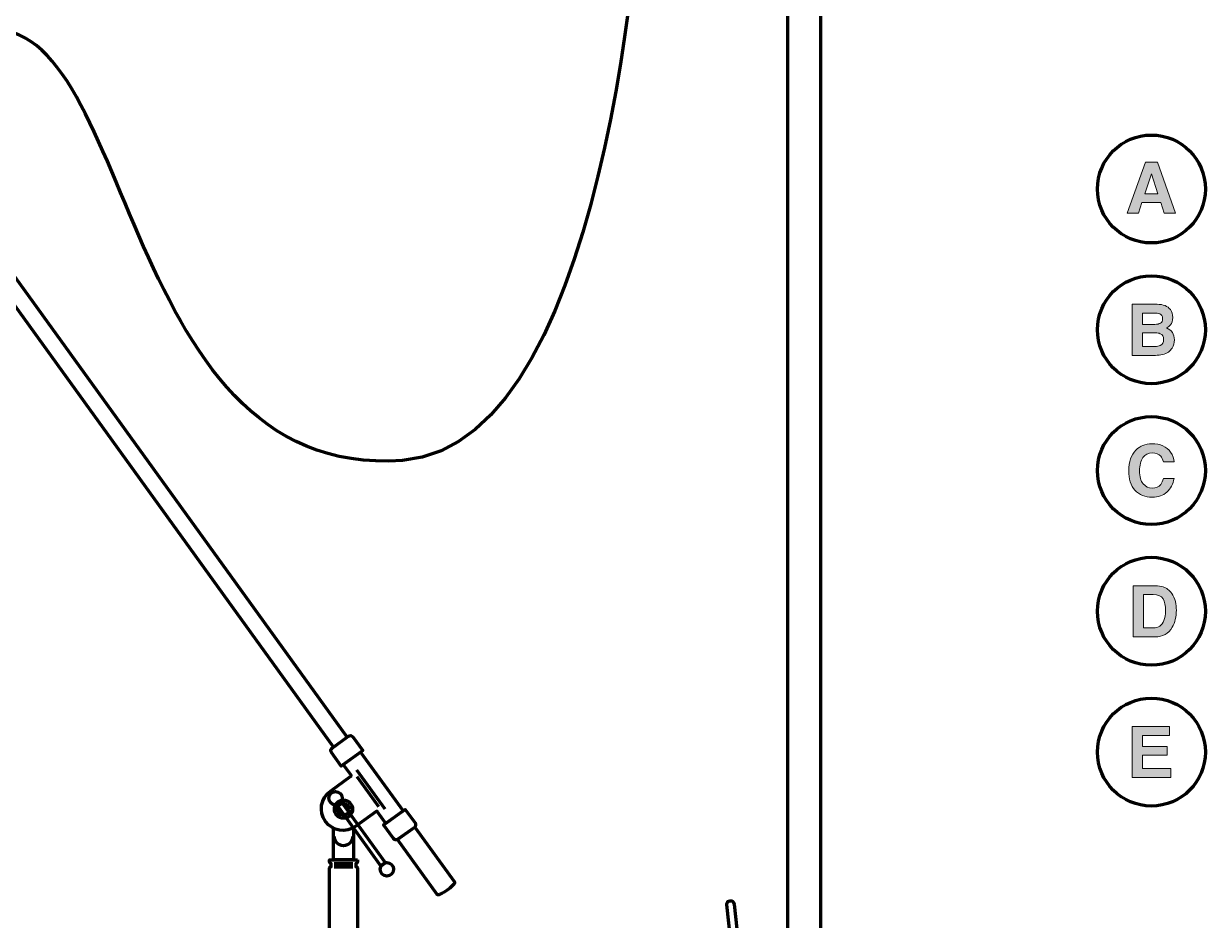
# Model space of a CAD drawing. Header units: centimetres. Extents: x -257 to -73, y -276 to -90.
# Drawn here: x -165.5 to -77.5, y -213.5 to -146.6 of the extents above; entities that cross this region are included whole.
import ezdxf

# ---------------------------------------------------------------- set-up
doc = ezdxf.new("R2010")
doc.units = ezdxf.units.CM
doc.header["$MEASUREMENT"] = 0
for name, color, linetype, lineweight in [('DIAGRAM', 7, 'Continuous', 0), ('labels', 7, 'Continuous', 0), ('tubing', 7, 'Continuous', 0)]:
    doc.layers.add(name, color=color, linetype=linetype, lineweight=lineweight)

# ---------------------------------------------------------------- blocks, each defined once
blk = doc.blocks.new('Block_4')
at = {"layer": 'DIAGRAM', "color": 250, "lineweight": 211, "true_color": 0x231f20}
blk.add_lwpolyline([(-173.254, -147.702), (-173.387, -147.569), (-174.587, -148.769), (-174.454, -148.902)], close=True, dxfattribs=at)
blk.add_open_spline([(-173.398, -147.58), (-173.398, -147.58), (-174.131, -146.957), (-174.131, -146.957), (-174.169, -146.924), (-174.226, -146.927), (-174.261, -146.962), (-174.261, -146.962), (-175.194, -147.895), (-175.194, -147.895), (-175.229, -147.93), (-175.232, -147.987), (-175.199, -148.025), (-175.199, -148.025), (-174.576, -148.758), (-174.576, -148.758)], degree=3, knots=[0, 0, 0, 0, 1, 1, 1, 2, 2, 2, 3, 3, 3, 4, 4, 4, 5, 5, 5, 5], dxfattribs=at)
blk = doc.blocks.new('Block_3')
at = {"layer": 'DIAGRAM', "color": 250, "lineweight": 211, "true_color": 0x231f20}
blk.add_open_spline([(-172.874, -147.494), (-172.874, -147.494), (-173.09, -147.653), (-173.254, -147.702), (-173.254, -147.702), (-174.454, -148.902), (-174.454, -148.902), (-174.503, -149.066), (-174.662, -149.282), (-174.662, -149.282), (-174.662, -149.282), (-172.874, -147.494), (-172.874, -147.494)], degree=3, knots=[0, 0, 0, 0, 1, 1, 1, 2, 2, 2, 3, 3, 3, 4, 4, 4, 4], dxfattribs=at)
at = {"layer": 'DIAGRAM'}
blk.add_blockref('Block_4', (0, 0), dxfattribs=at)
blk = doc.blocks.new('Block_2')
at = {"layer": 'DIAGRAM', "color": 250, "lineweight": 211, "true_color": 0x231f20}
for p, q in [((-173.623, -150.462), (-171.694, -148.533)), ((-171.387, -148.84), (-173.457, -150.91)), ((-171.066, -149.161), (-173.136, -151.231)), ((-170.637, -149.59), (-172.708, -151.66)), ((-171.849, -149.455), (-171.681, -149.623)), ((-172.55, -150.492), (-172.718, -150.324)), ((-170.317, -149.91), (-172.387, -151.98)), ((-171.1, -150.205), (-170.932, -150.373)), ((-173.772, -150.851), (-168.645, -155.978)), ((-171.801, -151.241), (-171.969, -151.074))]:
    blk.add_line(p, q, dxfattribs=at)
for points in [[(-172.448, -147.779), (-174.377, -149.708), (-174.662, -149.282), (-172.874, -147.494)], [(-171.574, -148.653), (-173.503, -150.582), (-174.377, -149.708), (-172.448, -147.779)], [(-172.603, -148.873), (-173.467, -149.737), (-173.936, -149.267), (-173.072, -148.403)], [(-173.222, -150.061), (-172.29, -149.129), (-172.566, -148.836), (-173.498, -149.767)]]:
    blk.add_lwpolyline(points, close=True, dxfattribs=at)
for points in [[(-173.457, -150.91), (-173.062, -150.668), (-171.365, -148.971), (-171.197, -149.139), (-172.894, -150.836), (-173.136, -151.231)], [(-172.708, -151.66), (-172.313, -151.418), (-170.616, -149.721), (-170.448, -149.889), (-172.145, -151.586), (-172.387, -151.98)]]:
    blk.add_lwpolyline(points, dxfattribs=at)
for points, knots in [([(-171.574, -148.653), (-171.574, -148.653), (-173.772, -150.851), (-173.772, -150.851), (-173.772, -150.851), (-174.752, -151.831), (-174.752, -151.831), (-174.752, -151.831), (-174.752, -152.538), (-174.752, -152.538), (-174.752, -152.538), (-170.385, -156.905), (-170.385, -156.905), (-170.385, -156.905), (-169.915, -156.838), (-169.915, -156.838), (-168.753, -155.811), (-168.645, -155.978), (-168.645, -155.978), (-168.645, -155.978), (-166.447, -153.78), (-166.447, -153.78), (-166.447, -153.78), (-170.317, -149.91), (-170.317, -149.91), (-170.317, -149.91), (-170.448, -149.889), (-170.448, -149.889), (-170.448, -149.889), (-170.616, -149.721), (-170.616, -149.721), (-170.616, -149.721), (-170.637, -149.59), (-170.637, -149.59), (-170.637, -149.59), (-171.066, -149.161), (-171.066, -149.161), (-171.066, -149.161), (-171.197, -149.139), (-171.197, -149.139), (-171.197, -149.139), (-171.365, -148.971), (-171.365, -148.971), (-171.365, -148.971), (-171.387, -148.84), (-171.387, -148.84), (-171.387, -148.84), (-171.574, -148.653), (-171.574, -148.653)], [0, 0, 0, 0, 1, 1, 1, 2, 2, 2, 3, 3, 3, 4, 4, 4, 5, 5, 5, 6, 6, 6, 7, 7, 7, 8, 8, 8, 9, 9, 9, 10, 10, 10, 11, 11, 11, 12, 12, 12, 13, 13, 13, 14, 14, 14, 15, 15, 15, 16, 16, 16, 16]), ([(-173.583, -148.913), (-173.583, -148.913), (-173.523, -149.528), (-172.114, -148.953), (-172.114, -148.953), (-173.623, -150.462), (-173.623, -150.462), (-173.623, -150.462), (-174.377, -149.708), (-174.377, -149.708), (-174.377, -149.708), (-173.583, -148.913), (-173.583, -148.913)], [0, 0, 0, 0, 1, 1, 1, 2, 2, 2, 3, 3, 3, 4, 4, 4, 4]), ([(-166.653, -153.574), (-166.653, -153.574), (-168.672, -155.592), (-168.672, -155.592), (-168.728, -155.649), (-168.82, -155.649), (-168.876, -155.592), (-168.876, -155.592), (-172.213, -152.255), (-172.213, -152.255), (-172.269, -152.199), (-172.269, -152.107), (-172.213, -152.051), (-172.213, -152.051), (-170.194, -150.033), (-170.194, -150.033), (-170.194, -150.033), (-166.653, -153.574), (-166.653, -153.574)], [0, 0, 0, 0, 1, 1, 1, 2, 2, 2, 3, 3, 3, 4, 4, 4, 5, 5, 5, 6, 6, 6, 6])]:
    blk.add_open_spline(points, degree=3, knots=knots, dxfattribs=at)
at = {"layer": 'DIAGRAM'}
blk.add_blockref('Block_3', (0, 0), dxfattribs=at)
blk = doc.blocks.new('Block_5')
at = {"layer": 'DIAGRAM', "color": 250, "lineweight": 211, "true_color": 0x231f20}
for p, q in [((-140.73, -202.236), (-138.622, -205.155)), ((-140.709, -202.727), (-139.081, -204.981)), ((-142.378, -209.212), (-141.011, -209.212)), ((-142.378, -209.462), (-141.011, -209.462))]:
    blk.add_line(p, q, dxfattribs=at)
for points in [[(-171.143, -156.505), (-169.357, -154.776), (-172.596, -151.432), (-174.382, -153.161)], [(-173.366, -156.975), (-173.522, -156.975), (-173.522, -156.115), (-173.366, -156.115)], [(-171.516, -157.458), (-173.184, -158.662), (-171.647, -160.79), (-169.979, -159.586)], [(-170.3, -159.818), (-171.326, -160.559), (-142.448, -200.546), (-141.422, -199.805)], [(-138.564, -209.16), (-141.859, -204.597), (-142.201, -204.844), (-138.906, -209.408)], [(-144.326, -258.001), (-145.785, -258.001), (-145.785, -255.231), (-144.326, -255.231)], [(-144.326, -257.056), (-145.785, -257.056), (-145.785, -256.21), (-144.326, -256.21)], [(-139.064, -259.149), (-140.103, -255.585), (-143.198, -255.585), (-143.287, -255.585), (-143.93, -255.585), (-143.93, -257.792), (-144.326, -259.149)], [(-144.326, -257.122), (-143.93, -257.122), (-143.93, -255.911), (-144.326, -255.911)], [(-139.064, -259.149), (-144.326, -259.149), (-144.695, -259.294), (-144.695, -261.994), (-138.695, -261.994), (-138.695, -259.294)]]:
    blk.add_lwpolyline(points, close=True, dxfattribs=at)
for points in [[(-140.959, -206.557), (-140.959, -208.94), (-142.43, -208.94), (-142.43, -206.591)], [(-140.959, -215.087), (-140.959, -254.434), (-142.43, -254.434), (-142.43, -215.086)]]:
    blk.add_lwpolyline(points, dxfattribs=at)
for centre, radius in [((-173.444, -156.545), 0.519), ((-142.286, -204.351), 0.5), ((-141.695, -205.169), 0.674), ((-141.695, -205.169), 0.439), ((-138.46, -209.649), 0.5)]:
    blk.add_circle(centre, radius, dxfattribs=at)
for points, knots in [([(-172.106, -156.905), (-171.549, -156.587), (-171.143, -156.505), (-171.143, -156.505), (-171.143, -156.505), (-174.382, -153.161), (-174.382, -153.161), (-174.382, -153.161), (-174.612, -153.469), (-174.612, -153.469), (-174.612, -153.469), (-172.831, -155.004), (-174.382, -156.505)], [0, 0, 0, 0, 1, 1, 1, 2, 2, 2, 3, 3, 3, 4, 4, 4, 4]), ([(-171.641, -157.548), (-171.641, -157.548), (-173.059, -158.572), (-173.059, -158.572), (-173.059, -158.572), (-174.215, -156.971), (-174.215, -156.971), (-174.497, -156.58), (-174.409, -156.033), (-174.018, -155.751), (-174.018, -155.751), (-174.018, -155.751), (-174.018, -155.751), (-173.626, -155.468), (-173.08, -155.556), (-172.797, -155.948), (-172.797, -155.948), (-171.641, -157.548), (-171.641, -157.548)], [0, 0, 0, 0, 1, 1, 1, 2, 2, 2, 3, 3, 3, 4, 4, 4, 5, 5, 5, 6, 6, 6, 6]), ([(-141.321, -199.732), (-141.321, -199.732), (-142.549, -200.619), (-142.549, -200.619), (-142.653, -200.694), (-142.677, -200.839), (-142.601, -200.943), (-142.601, -200.943), (-141.867, -201.96), (-141.867, -201.96), (-141.867, -201.96), (-140.262, -200.801), (-140.262, -200.801), (-140.262, -200.801), (-140.996, -199.784), (-140.996, -199.784), (-141.071, -199.68), (-141.217, -199.656), (-141.321, -199.732)], [0, 0, 0, 0, 1, 1, 1, 2, 2, 2, 3, 3, 3, 4, 4, 4, 5, 5, 5, 6, 6, 6, 6]), ([(-141.143, -202.715), (-141.143, -202.715), (-142.674, -203.821), (-142.674, -203.821), (-143.399, -204.344), (-143.562, -205.356), (-143.039, -206.08), (-143.039, -206.08), (-143.039, -206.08), (-143.039, -206.08), (-142.515, -206.805), (-141.504, -206.968), (-140.78, -206.445), (-140.78, -206.445), (-139.248, -205.339), (-139.248, -205.339), (-139.225, -205.322), (-139.193, -205.327), (-139.176, -205.35), (-139.176, -205.35), (-138.543, -206.227), (-138.543, -206.227), (-138.543, -206.227), (-137.256, -205.298), (-137.256, -205.298), (-137.256, -205.298), (-140.421, -200.916), (-140.421, -200.916), (-140.421, -200.916), (-141.708, -201.845), (-141.708, -201.845), (-141.708, -201.845), (-141.131, -202.643), (-141.131, -202.643), (-141.114, -202.666), (-141.12, -202.699), (-141.143, -202.715)], [0, 0, 0, 0, 1, 1, 1, 2, 2, 2, 3, 3, 3, 4, 4, 4, 5, 5, 5, 6, 6, 6, 7, 7, 7, 8, 8, 8, 9, 9, 9, 10, 10, 10, 11, 11, 11, 12, 12, 12, 12]), ([(-137.644, -207.411), (-137.644, -207.411), (-136.415, -206.524), (-136.415, -206.524), (-136.311, -206.449), (-136.288, -206.304), (-136.363, -206.199), (-136.363, -206.199), (-137.097, -205.183), (-137.097, -205.183), (-137.097, -205.183), (-138.702, -206.342), (-138.702, -206.342), (-138.702, -206.342), (-137.968, -207.359), (-137.968, -207.359), (-137.893, -207.463), (-137.748, -207.486), (-137.644, -207.411)], [0, 0, 0, 0, 1, 1, 1, 2, 2, 2, 3, 3, 3, 4, 4, 4, 5, 5, 5, 6, 6, 6, 6]), ([(-136.386, -206.503), (-136.386, -206.503), (-137.673, -207.432), (-137.673, -207.432), (-137.673, -207.432), (-134.718, -211.524), (-134.718, -211.524), (-134.718, -211.524), (-134.609, -211.674), (-133.966, -211.209), (-133.323, -210.745), (-133.431, -210.595), (-133.431, -210.595), (-133.431, -210.595), (-136.386, -206.503), (-136.386, -206.503)], [0, 0, 0, 0, 1, 1, 1, 2, 2, 2, 3, 3, 3, 4, 4, 4, 5, 5, 5, 5]), ([(-141.016, -207.21), (-141.016, -207.585), (-141.32, -207.889), (-141.695, -207.889), (-142.07, -207.889), (-142.373, -207.585), (-142.373, -207.21)], [0, 0, 0, 0, 1, 1, 1, 2, 2, 2, 2]), ([(-140.648, -208.94), (-140.648, -208.94), (-142.742, -208.94), (-142.742, -208.94), (-142.742, -208.94), (-142.742, -209.068), (-142.742, -209.068), (-142.742, -209.148), (-142.681, -209.212), (-142.606, -209.212), (-142.606, -209.212), (-142.606, -209.212), (-142.606, -209.212), (-142.606, -209.212), (-142.606, -209.462), (-142.606, -209.462), (-142.606, -209.462), (-142.606, -209.462), (-142.606, -209.462), (-142.681, -209.462), (-142.742, -209.526), (-142.742, -209.606), (-142.742, -209.606), (-142.742, -214.904), (-142.742, -214.904), (-142.742, -214.904), (-142.742, -215.15), (-141.695, -215.15), (-140.646, -215.15), (-140.648, -214.904), (-140.648, -214.904), (-140.648, -214.904), (-140.648, -209.606), (-140.648, -209.606), (-140.648, -209.526), (-140.708, -209.462), (-140.783, -209.462), (-140.783, -209.462), (-140.783, -209.462), (-140.783, -209.462), (-140.783, -209.462), (-140.783, -209.212), (-140.783, -209.212), (-140.783, -209.212), (-140.783, -209.212), (-140.783, -209.212), (-140.708, -209.212), (-140.648, -209.148), (-140.648, -209.068), (-140.648, -209.068), (-140.648, -208.94), (-140.648, -208.94)], [0, 0, 0, 0, 1, 1, 1, 2, 2, 2, 3, 3, 3, 4, 4, 4, 5, 5, 5, 6, 6, 6, 7, 7, 7, 8, 8, 8, 9, 9, 9, 10, 10, 10, 11, 11, 11, 12, 12, 12, 13, 13, 13, 14, 14, 14, 15, 15, 15, 16, 16, 16, 17, 17, 17, 17]), ([(-140.761, -255.585), (-140.761, -255.585), (-142.628, -255.585), (-142.628, -255.585), (-142.628, -255.585), (-142.628, -254.514), (-142.628, -254.514), (-142.628, -254.47), (-142.592, -254.434), (-142.548, -254.434), (-142.548, -254.434), (-140.842, -254.434), (-140.842, -254.434), (-140.797, -254.434), (-140.761, -254.47), (-140.761, -254.514), (-140.761, -254.514), (-140.761, -255.585), (-140.761, -255.585)], [0, 0, 0, 0, 1, 1, 1, 2, 2, 2, 3, 3, 3, 4, 4, 4, 5, 5, 5, 6, 6, 6, 6]), ([(-159.72, -266.422), (-159.72, -266.422), (-159.72, -266.422), (-159.72, -266.422), (-159.825, -266.126), (-159.671, -265.802), (-159.375, -265.697), (-159.375, -265.697), (-144.679, -260.469), (-144.679, -260.469), (-144.679, -260.469), (-144.299, -261.538), (-144.299, -261.538), (-144.299, -261.538), (-158.995, -266.766), (-158.995, -266.766), (-159.29, -266.871), (-159.615, -266.717), (-159.72, -266.422)], [0, 0, 0, 0, 1, 1, 1, 2, 2, 2, 3, 3, 3, 4, 4, 4, 5, 5, 5, 6, 6, 6, 6]), ([(-141.695, -260.571), (-141.695, -260.571), (-141.695, -260.571), (-141.695, -260.571), (-142.008, -260.571), (-142.262, -260.826), (-142.262, -261.139), (-142.262, -261.139), (-142.262, -265.474), (-142.262, -265.474), (-142.262, -265.787), (-142.008, -266.041), (-141.695, -266.041), (-141.695, -266.041), (-141.695, -266.041), (-141.695, -266.041), (-141.381, -266.041), (-141.127, -265.787), (-141.127, -265.474), (-141.127, -265.474), (-141.127, -261.139), (-141.127, -261.139), (-141.127, -260.826), (-141.381, -260.571), (-141.695, -260.571)], [0, 0, 0, 0, 1, 1, 1, 2, 2, 2, 3, 3, 3, 4, 4, 4, 5, 5, 5, 6, 6, 6, 7, 7, 7, 8, 8, 8, 8]), ([(-123.643, -266.525), (-123.643, -266.525), (-123.643, -266.525), (-123.643, -266.525), (-123.538, -266.229), (-123.692, -265.905), (-123.988, -265.8), (-123.988, -265.8), (-138.683, -260.571), (-138.683, -260.571), (-138.683, -260.571), (-139.064, -261.641), (-139.064, -261.641), (-139.064, -261.641), (-124.368, -266.869), (-124.368, -266.869), (-124.073, -266.974), (-123.748, -266.82), (-123.643, -266.525)], [0, 0, 0, 0, 1, 1, 1, 2, 2, 2, 3, 3, 3, 4, 4, 4, 5, 5, 5, 6, 6, 6, 6]), ([(-161.643, -267.107), (-161.643, -267.107), (-161.643, -267.107), (-161.643, -267.107), (-161.853, -266.516), (-161.545, -265.867), (-160.954, -265.656), (-160.954, -265.656), (-158.999, -265.563), (-158.999, -265.563), (-158.999, -265.563), (-158.59, -266.713), (-158.59, -266.713), (-158.59, -266.713), (-160.192, -267.797), (-160.192, -267.797), (-160.783, -268.007), (-161.433, -267.698), (-161.643, -267.107)], [0, 0, 0, 0, 1, 1, 1, 2, 2, 2, 3, 3, 3, 4, 4, 4, 5, 5, 5, 6, 6, 6, 6]), ([(-141.695, -268.566), (-141.695, -268.566), (-141.695, -268.566), (-141.695, -268.566), (-141.068, -268.566), (-140.559, -268.057), (-140.559, -267.43), (-140.559, -267.43), (-141.126, -265.558), (-141.126, -265.558), (-141.126, -265.558), (-142.262, -265.558), (-142.262, -265.558), (-142.262, -265.558), (-142.831, -267.43), (-142.831, -267.43), (-142.831, -268.057), (-142.322, -268.566), (-141.695, -268.566)], [0, 0, 0, 0, 1, 1, 1, 2, 2, 2, 3, 3, 3, 4, 4, 4, 5, 5, 5, 6, 6, 6, 6]), ([(-121.72, -267.21), (-121.72, -267.21), (-121.72, -267.21), (-121.72, -267.21), (-121.51, -266.619), (-121.818, -265.969), (-122.409, -265.759), (-122.409, -265.759), (-124.363, -265.666), (-124.363, -265.666), (-124.363, -265.666), (-124.772, -266.816), (-124.772, -266.816), (-124.772, -266.816), (-123.171, -267.899), (-123.171, -267.899), (-122.58, -268.11), (-121.93, -267.801), (-121.72, -267.21)], [0, 0, 0, 0, 1, 1, 1, 2, 2, 2, 3, 3, 3, 4, 4, 4, 5, 5, 5, 6, 6, 6, 6])]:
    blk.add_open_spline(points, degree=3, knots=knots, dxfattribs=at)
blk = doc.blocks.new('Block_1')
at = {"layer": 'DIAGRAM'}
for name in ['Block_2', 'Block_5']:
    blk.add_blockref(name, (0, 0), dxfattribs=at)
blk = doc.blocks.new('Block_9')
at = {"layer": 'DIAGRAM', "color": 250, "lineweight": 211, "true_color": 0x231f20}
blk.add_lwpolyline([(-106.129, -99.171), (-108.609, -99.171), (-108.609, -242.069), (-106.129, -242.069)], close=True, dxfattribs=at)
blk.add_open_spline([(-109.061, -223.36), (-109.039, -223.353), (-109.018, -223.345), (-108.997, -223.336), (-108.997, -223.336), (-108.997, -223.336), (-108.997, -223.336), (-108.68, -223.206), (-108.453, -222.966), (-108.417, -222.726), (-108.417, -222.726), (-108.417, -216.867), (-108.417, -216.867), (-108.417, -216.867), (-108.417, -216.871), (-108.417, -216.871), (-108.422, -216.632), (-108.54, -216.403), (-108.741, -216.24), (-108.741, -216.24), (-108.741, -216.24), (-108.741, -216.24), (-108.871, -216.135), (-109.03, -216.063), (-109.199, -216.032), (-109.199, -216.032), (-111.745, -215.566), (-111.745, -215.566), (-111.889, -215.54), (-112.019, -215.467), (-112.117, -215.358), (-112.117, -215.358), (-112.117, -215.358), (-112.117, -215.358), (-112.209, -215.256), (-112.266, -215.128), (-112.282, -214.991), (-112.282, -214.991), (-112.592, -212.235), (-112.592, -212.235), (-112.609, -212.087), (-112.742, -211.981), (-112.891, -211.997), (-112.891, -211.997), (-112.891, -211.997), (-112.891, -211.997), (-113.039, -212.014), (-113.145, -212.148), (-113.129, -212.296), (-113.129, -212.296), (-112.794, -215.262), (-112.794, -215.262), (-112.774, -215.451), (-112.696, -215.629), (-112.571, -215.77), (-112.571, -215.77), (-112.571, -215.77), (-112.571, -215.77), (-112.438, -215.92), (-112.26, -216.021), (-112.064, -216.057), (-112.064, -216.057), (-109.47, -216.532), (-109.47, -216.532), (-109.356, -216.552), (-109.251, -216.604), (-109.165, -216.681), (-109.165, -216.681), (-109.165, -216.681), (-109.165, -216.681), (-109.033, -216.799), (-108.957, -216.969), (-108.957, -217.146), (-108.957, -217.146), (-108.957, -222.434), (-108.957, -222.434), (-108.957, -222.612), (-109.062, -222.772), (-109.223, -222.844), (-109.223, -222.844), (-109.223, -222.844), (-109.223, -222.844), (-109.234, -222.848), (-109.245, -222.853), (-109.256, -222.857), (-109.256, -222.857), (-111.894, -223.782), (-111.894, -223.782), (-111.964, -223.807), (-112.031, -223.837), (-112.095, -223.873), (-112.372, -224.031), (-112.552, -224.278), (-112.571, -224.528), (-112.571, -224.528), (-112.571, -224.506), (-112.571, -224.506), (-112.571, -224.506), (-112.515, -227.664), (-112.515, -227.664), (-112.513, -227.813), (-112.39, -227.932), (-112.241, -227.929), (-112.241, -227.929), (-112.241, -227.929), (-112.241, -227.929), (-112.092, -227.927), (-111.973, -227.804), (-111.976, -227.655), (-111.976, -227.655), (-112.026, -224.807), (-112.026, -224.807), (-112.03, -224.614), (-111.933, -224.433), (-111.771, -224.328), (-111.771, -224.328), (-111.771, -224.328), (-111.771, -224.328), (-111.734, -224.304), (-111.694, -224.284), (-111.652, -224.27), (-111.652, -224.27), (-109.061, -223.36), (-109.061, -223.36)], degree=3, knots=[0, 0, 0, 0, 1, 1, 1, 2, 2, 2, 3, 3, 3, 4, 4, 4, 5, 5, 5, 6, 6, 6, 7, 7, 7, 8, 8, 8, 9, 9, 9, 10, 10, 10, 11, 11, 11, 12, 12, 12, 13, 13, 13, 14, 14, 14, 15, 15, 15, 16, 16, 16, 17, 17, 17, 18, 18, 18, 19, 19, 19, 20, 20, 20, 21, 21, 21, 22, 22, 22, 23, 23, 23, 24, 24, 24, 25, 25, 25, 26, 26, 26, 27, 27, 27, 28, 28, 28, 29, 29, 29, 30, 30, 30, 31, 31, 31, 32, 32, 32, 33, 33, 33, 34, 34, 34, 35, 35, 35, 36, 36, 36, 37, 37, 37, 38, 38, 38, 39, 39, 39, 40, 40, 40, 41, 41, 41, 41], dxfattribs=at)
blk = doc.blocks.new('Block_0')
at = {"layer": 'DIAGRAM'}
for name in ['Block_9', 'Block_1']:
    blk.add_blockref(name, (0, 0), dxfattribs=at)
blk = doc.blocks.new('Block_33')
at = {"layer": 'labels', "true_color": 0x1e2f5e, "transparency": 33554687}
h = blk.add_hatch(color=169, dxfattribs=at)
h.dxf.hatch_style = 2
edge = h.paths.add_edge_path()
edge.add_spline(control_points=[(-81.013, -159.326), (-81.013, -159.326), (-81.488, -157.827), (-81.488, -157.827), (-81.488, -157.827), (-81.979, -159.326), (-81.979, -159.326), (-81.979, -159.326), (-81.013, -159.326), (-81.013, -159.326)], knot_values=[0, 0, 0, 0, 1, 1, 1, 2, 2, 2, 3, 3, 3, 3], degree=3, periodic=0)
edge = h.paths.add_edge_path()
edge.add_spline(control_points=[(-80.79, -159.982), (-80.79, -159.982), (-82.193, -159.982), (-82.193, -159.982), (-82.193, -159.982), (-82.457, -160.765), (-82.457, -160.765), (-82.457, -160.765), (-83.289, -160.765), (-83.289, -160.765), (-83.289, -160.765), (-81.93, -156.956), (-81.93, -156.956), (-81.93, -156.956), (-81.031, -156.956), (-81.031, -156.956), (-81.031, -156.956), (-79.682, -160.765), (-79.682, -160.765), (-79.682, -160.765), (-80.545, -160.765), (-80.545, -160.765), (-80.545, -160.765), (-80.79, -159.982), (-80.79, -159.982)], knot_values=[0, 0, 0, 0, 1, 1, 1, 2, 2, 2, 3, 3, 3, 4, 4, 4, 5, 5, 5, 6, 6, 6, 7, 7, 7, 8, 8, 8, 8], degree=3, periodic=0)
at = {"layer": 'labels', "color": 169, "lineweight": 211, "true_color": 0x1e2f5e}
blk.add_circle((-81.485, -158.967), 4.021, dxfattribs=at)
at = {"layer": 'labels'}
for points, knots in [([(-80.79, -159.982), (-80.79, -159.982), (-82.193, -159.982), (-82.193, -159.982), (-82.193, -159.982), (-82.457, -160.765), (-82.457, -160.765), (-82.457, -160.765), (-83.289, -160.765), (-83.289, -160.765), (-83.289, -160.765), (-81.93, -156.956), (-81.93, -156.956), (-81.93, -156.956), (-81.031, -156.956), (-81.031, -156.956), (-81.031, -156.956), (-79.682, -160.765), (-79.682, -160.765), (-79.682, -160.765), (-80.545, -160.765), (-80.545, -160.765), (-80.545, -160.765), (-80.79, -159.982), (-80.79, -159.982)], [0, 0, 0, 0, 1, 1, 1, 2, 2, 2, 3, 3, 3, 4, 4, 4, 5, 5, 5, 6, 6, 6, 7, 7, 7, 8, 8, 8, 8]), ([(-81.013, -159.326), (-81.013, -159.326), (-81.488, -157.827), (-81.488, -157.827), (-81.488, -157.827), (-81.979, -159.326), (-81.979, -159.326), (-81.979, -159.326), (-81.013, -159.326), (-81.013, -159.326)], [0, 0, 0, 0, 1, 1, 1, 2, 2, 2, 3, 3, 3, 3])]:
    blk.add_open_spline(points, degree=3, knots=knots, dxfattribs=at)
blk = doc.blocks.new('Block_34')
at = {"layer": 'labels', "true_color": 0x1e2f5e, "transparency": 33554687}
h = blk.add_hatch(color=169, dxfattribs=at)
h.dxf.hatch_style = 2
edge = h.paths.add_edge_path()
edge.add_spline(control_points=[(-80.301, -201.156), (-80.301, -201.156), (-82.151, -201.156), (-82.151, -201.156), (-82.151, -201.156), (-82.151, -202.135), (-82.151, -202.135), (-82.151, -202.135), (-80.042, -202.135), (-80.042, -202.135), (-80.042, -202.135), (-80.042, -202.82), (-80.042, -202.82), (-80.042, -202.82), (-82.928, -202.82), (-82.928, -202.82), (-82.928, -202.82), (-82.928, -199.011), (-82.928, -199.011), (-82.928, -199.011), (-80.135, -199.011), (-80.135, -199.011), (-80.135, -199.011), (-80.135, -199.686), (-80.135, -199.686), (-80.135, -199.686), (-82.151, -199.686), (-82.151, -199.686), (-82.151, -199.686), (-82.151, -200.494), (-82.151, -200.494), (-82.151, -200.494), (-80.301, -200.494), (-80.301, -200.494), (-80.301, -200.494), (-80.301, -201.156), (-80.301, -201.156)], knot_values=[0, 0, 0, 0, 1, 1, 1, 2, 2, 2, 3, 3, 3, 4, 4, 4, 5, 5, 5, 6, 6, 6, 7, 7, 7, 8, 8, 8, 9, 9, 9, 10, 10, 10, 11, 11, 11, 12, 12, 12, 12], degree=3, periodic=0)
at = {"layer": 'labels', "color": 169, "lineweight": 211, "true_color": 0x1e2f5e}
blk.add_circle((-81.485, -200.916), 4.021, dxfattribs=at)
at = {"layer": 'labels'}
blk.add_open_spline([(-80.301, -201.156), (-80.301, -201.156), (-82.151, -201.156), (-82.151, -201.156), (-82.151, -201.156), (-82.151, -202.135), (-82.151, -202.135), (-82.151, -202.135), (-80.042, -202.135), (-80.042, -202.135), (-80.042, -202.135), (-80.042, -202.82), (-80.042, -202.82), (-80.042, -202.82), (-82.928, -202.82), (-82.928, -202.82), (-82.928, -202.82), (-82.928, -199.011), (-82.928, -199.011), (-82.928, -199.011), (-80.135, -199.011), (-80.135, -199.011), (-80.135, -199.011), (-80.135, -199.686), (-80.135, -199.686), (-80.135, -199.686), (-82.151, -199.686), (-82.151, -199.686), (-82.151, -199.686), (-82.151, -200.494), (-82.151, -200.494), (-82.151, -200.494), (-80.301, -200.494), (-80.301, -200.494), (-80.301, -200.494), (-80.301, -201.156), (-80.301, -201.156)], degree=3, knots=[0, 0, 0, 0, 1, 1, 1, 2, 2, 2, 3, 3, 3, 4, 4, 4, 5, 5, 5, 6, 6, 6, 7, 7, 7, 8, 8, 8, 9, 9, 9, 10, 10, 10, 11, 11, 11, 12, 12, 12, 12], dxfattribs=at)
blk = doc.blocks.new('Block_35')
at = {"layer": 'labels', "true_color": 0x1e2f5e, "transparency": 33554687}
h = blk.add_hatch(color=169, dxfattribs=at)
h.dxf.hatch_style = 2
edge = h.paths.add_edge_path()
edge.add_spline(control_points=[(-80.617, -189.496), (-80.739, -189.289), (-80.981, -189.186), (-81.343, -189.186), (-81.343, -189.186), (-82.077, -189.186), (-82.077, -189.186), (-82.077, -189.186), (-82.077, -191.671), (-82.077, -191.671), (-82.077, -191.671), (-81.343, -191.671), (-81.343, -191.671), (-80.968, -191.671), (-80.706, -191.486), (-80.558, -191.116), (-80.477, -190.912), (-80.436, -190.67), (-80.436, -190.39), (-80.436, -190.002), (-80.496, -189.704), (-80.617, -189.496)], knot_values=[0, 0, 0, 0, 1, 1, 1, 2, 2, 2, 3, 3, 3, 4, 4, 4, 5, 5, 5, 6, 6, 6, 7, 7, 7, 7], degree=3, periodic=0)
edge = h.paths.add_edge_path()
edge.add_spline(control_points=[(-81.209, -192.333), (-81.209, -192.333), (-82.849, -192.333), (-82.849, -192.333), (-82.849, -192.333), (-82.849, -188.524), (-82.849, -188.524), (-82.849, -188.524), (-81.209, -188.524), (-81.209, -188.524), (-80.973, -188.528), (-80.776, -188.555), (-80.62, -188.607), (-80.353, -188.695), (-80.136, -188.856), (-79.971, -189.09), (-79.838, -189.279), (-79.748, -189.484), (-79.7, -189.705), (-79.652, -189.925), (-79.627, -190.136), (-79.627, -190.335), (-79.627, -190.842), (-79.729, -191.271), (-79.932, -191.622), (-80.208, -192.096), (-80.633, -192.333), (-81.209, -192.333)], knot_values=[0, 0, 0, 0, 1, 1, 1, 2, 2, 2, 3, 3, 3, 4, 4, 4, 5, 5, 5, 6, 6, 6, 7, 7, 7, 8, 8, 8, 9, 9, 9, 9], degree=3, periodic=0)
at = {"layer": 'labels', "color": 169, "lineweight": 211, "true_color": 0x1e2f5e}
blk.add_circle((-81.485, -190.428), 4.021, dxfattribs=at)
at = {"layer": 'labels'}
for points, knots in [([(-81.209, -192.333), (-81.209, -192.333), (-82.849, -192.333), (-82.849, -192.333), (-82.849, -192.333), (-82.849, -188.524), (-82.849, -188.524), (-82.849, -188.524), (-81.209, -188.524), (-81.209, -188.524), (-80.973, -188.528), (-80.776, -188.555), (-80.62, -188.607), (-80.353, -188.695), (-80.136, -188.856), (-79.971, -189.09), (-79.838, -189.279), (-79.748, -189.484), (-79.7, -189.705), (-79.652, -189.925), (-79.627, -190.136), (-79.627, -190.335), (-79.627, -190.842), (-79.729, -191.271), (-79.932, -191.622), (-80.208, -192.096), (-80.633, -192.333), (-81.209, -192.333)], [0, 0, 0, 0, 1, 1, 1, 2, 2, 2, 3, 3, 3, 4, 4, 4, 5, 5, 5, 6, 6, 6, 7, 7, 7, 8, 8, 8, 9, 9, 9, 9]), ([(-80.617, -189.496), (-80.739, -189.289), (-80.981, -189.186), (-81.343, -189.186), (-81.343, -189.186), (-82.077, -189.186), (-82.077, -189.186), (-82.077, -189.186), (-82.077, -191.671), (-82.077, -191.671), (-82.077, -191.671), (-81.343, -191.671), (-81.343, -191.671), (-80.968, -191.671), (-80.706, -191.486), (-80.558, -191.116), (-80.477, -190.912), (-80.436, -190.67), (-80.436, -190.39), (-80.436, -190.002), (-80.496, -189.704), (-80.617, -189.496)], [0, 0, 0, 0, 1, 1, 1, 2, 2, 2, 3, 3, 3, 4, 4, 4, 5, 5, 5, 6, 6, 6, 7, 7, 7, 7])]:
    blk.add_open_spline(points, degree=3, knots=knots, dxfattribs=at)
blk = doc.blocks.new('Block_36')
at = {"layer": 'labels', "true_color": 0x1e2f5e, "transparency": 33554687}
h = blk.add_hatch(color=169, dxfattribs=at)
h.dxf.hatch_style = 2
edge = h.paths.add_edge_path()
edge.add_spline(control_points=[(-81.207, -169.681), (-81.207, -169.681), (-82.156, -169.681), (-82.156, -169.681), (-82.156, -169.681), (-82.156, -170.697), (-82.156, -170.697), (-82.156, -170.697), (-81.22, -170.697), (-81.22, -170.697), (-81.053, -170.697), (-80.923, -170.674), (-80.83, -170.629), (-80.661, -170.547), (-80.577, -170.388), (-80.577, -170.154), (-80.577, -169.956), (-80.659, -169.82), (-80.822, -169.746), (-80.914, -169.704), (-81.042, -169.683), (-81.207, -169.681)], knot_values=[0, 0, 0, 0, 1, 1, 1, 2, 2, 2, 3, 3, 3, 4, 4, 4, 5, 5, 5, 6, 6, 6, 7, 7, 7, 7], degree=3, periodic=0)
edge = h.paths.add_edge_path()
edge.add_spline(control_points=[(-80.812, -168.955), (-80.709, -168.893), (-80.657, -168.782), (-80.657, -168.622), (-80.657, -168.444), (-80.726, -168.327), (-80.864, -168.27), (-80.983, -168.231), (-81.134, -168.211), (-81.318, -168.211), (-81.318, -168.211), (-82.156, -168.211), (-82.156, -168.211), (-82.156, -168.211), (-82.156, -169.051), (-82.156, -169.051), (-82.156, -169.051), (-81.22, -169.051), (-81.22, -169.051), (-81.053, -169.051), (-80.917, -169.019), (-80.812, -168.955)], knot_values=[0, 0, 0, 0, 1, 1, 1, 2, 2, 2, 3, 3, 3, 4, 4, 4, 5, 5, 5, 6, 6, 6, 7, 7, 7, 7], degree=3, periodic=0)
edge = h.paths.add_edge_path()
edge.add_spline(control_points=[(-81.189, -171.358), (-81.189, -171.358), (-82.915, -171.358), (-82.915, -171.358), (-82.915, -171.358), (-82.915, -167.55), (-82.915, -167.55), (-82.915, -167.55), (-81.065, -167.55), (-81.065, -167.55), (-80.598, -167.556), (-80.268, -167.692), (-80.073, -167.955), (-79.956, -168.117), (-79.897, -168.311), (-79.897, -168.537), (-79.897, -168.769), (-79.956, -168.956), (-80.073, -169.097), (-80.139, -169.177), (-80.235, -169.249), (-80.362, -169.314), (-80.168, -169.385), (-80.021, -169.497), (-79.922, -169.65), (-79.823, -169.804), (-79.773, -169.99), (-79.773, -170.208), (-79.773, -170.434), (-79.83, -170.636), (-79.944, -170.816), (-80.016, -170.934), (-80.107, -171.034), (-80.215, -171.115), (-80.337, -171.208), (-80.482, -171.272), (-80.648, -171.306), (-80.814, -171.341), (-80.995, -171.358), (-81.189, -171.358)], knot_values=[0, 0, 0, 0, 1, 1, 1, 2, 2, 2, 3, 3, 3, 4, 4, 4, 5, 5, 5, 6, 6, 6, 7, 7, 7, 8, 8, 8, 9, 9, 9, 10, 10, 10, 11, 11, 11, 12, 12, 12, 13, 13, 13, 13], degree=3, periodic=0)
at = {"layer": 'labels', "color": 169, "lineweight": 211, "true_color": 0x1e2f5e}
blk.add_circle((-81.485, -169.454), 4.021, dxfattribs=at)
at = {"layer": 'labels'}
for points, knots in [([(-81.189, -171.358), (-81.189, -171.358), (-82.915, -171.358), (-82.915, -171.358), (-82.915, -171.358), (-82.915, -167.55), (-82.915, -167.55), (-82.915, -167.55), (-81.065, -167.55), (-81.065, -167.55), (-80.598, -167.556), (-80.268, -167.692), (-80.073, -167.955), (-79.956, -168.117), (-79.897, -168.311), (-79.897, -168.537), (-79.897, -168.769), (-79.956, -168.956), (-80.073, -169.097), (-80.139, -169.177), (-80.235, -169.249), (-80.362, -169.314), (-80.168, -169.385), (-80.021, -169.497), (-79.922, -169.65), (-79.823, -169.804), (-79.773, -169.99), (-79.773, -170.208), (-79.773, -170.434), (-79.83, -170.636), (-79.944, -170.816), (-80.016, -170.934), (-80.107, -171.034), (-80.215, -171.115), (-80.337, -171.208), (-80.482, -171.272), (-80.648, -171.306), (-80.814, -171.341), (-80.995, -171.358), (-81.189, -171.358)], [0, 0, 0, 0, 1, 1, 1, 2, 2, 2, 3, 3, 3, 4, 4, 4, 5, 5, 5, 6, 6, 6, 7, 7, 7, 8, 8, 8, 9, 9, 9, 10, 10, 10, 11, 11, 11, 12, 12, 12, 13, 13, 13, 13]), ([(-80.812, -168.955), (-80.709, -168.893), (-80.657, -168.782), (-80.657, -168.622), (-80.657, -168.444), (-80.726, -168.327), (-80.864, -168.27), (-80.983, -168.231), (-81.134, -168.211), (-81.318, -168.211), (-81.318, -168.211), (-82.156, -168.211), (-82.156, -168.211), (-82.156, -168.211), (-82.156, -169.051), (-82.156, -169.051), (-82.156, -169.051), (-81.22, -169.051), (-81.22, -169.051), (-81.053, -169.051), (-80.917, -169.019), (-80.812, -168.955)], [0, 0, 0, 0, 1, 1, 1, 2, 2, 2, 3, 3, 3, 4, 4, 4, 5, 5, 5, 6, 6, 6, 7, 7, 7, 7]), ([(-81.207, -169.681), (-81.207, -169.681), (-82.156, -169.681), (-82.156, -169.681), (-82.156, -169.681), (-82.156, -170.697), (-82.156, -170.697), (-82.156, -170.697), (-81.22, -170.697), (-81.22, -170.697), (-81.053, -170.697), (-80.923, -170.674), (-80.83, -170.629), (-80.661, -170.547), (-80.577, -170.388), (-80.577, -170.154), (-80.577, -169.956), (-80.659, -169.82), (-80.822, -169.746), (-80.914, -169.704), (-81.042, -169.683), (-81.207, -169.681)], [0, 0, 0, 0, 1, 1, 1, 2, 2, 2, 3, 3, 3, 4, 4, 4, 5, 5, 5, 6, 6, 6, 7, 7, 7, 7])]:
    blk.add_open_spline(points, degree=3, knots=knots, dxfattribs=at)
blk = doc.blocks.new('Block_37')
at = {"layer": 'labels', "true_color": 0x1e2f5e, "transparency": 33554687}
h = blk.add_hatch(color=169, dxfattribs=at)
h.dxf.hatch_style = 2
edge = h.paths.add_edge_path()
edge.add_spline(control_points=[(-80.327, -181.544), (-80.611, -181.804), (-80.974, -181.935), (-81.417, -181.935), (-81.965, -181.935), (-82.395, -181.759), (-82.709, -181.407), (-83.022, -181.054), (-83.179, -180.57), (-83.179, -179.955), (-83.179, -179.29), (-83.001, -178.778), (-82.644, -178.418), (-82.334, -178.104), (-81.94, -177.948), (-81.461, -177.948), (-80.82, -177.948), (-80.352, -178.158), (-80.055, -178.578), (-79.892, -178.814), (-79.804, -179.051), (-79.792, -179.289), (-79.792, -179.289), (-80.587, -179.289), (-80.587, -179.289), (-80.639, -179.106), (-80.706, -178.968), (-80.786, -178.875), (-80.931, -178.71), (-81.146, -178.627), (-81.43, -178.627), (-81.719, -178.627), (-81.947, -178.744), (-82.115, -178.977), (-82.282, -179.211), (-82.365, -179.541), (-82.365, -179.968), (-82.365, -180.395), (-82.277, -180.715), (-82.1, -180.928), (-81.924, -181.141), (-81.699, -181.247), (-81.427, -181.247), (-81.148, -181.247), (-80.935, -181.156), (-80.789, -180.973), (-80.708, -180.875), (-80.641, -180.728), (-80.587, -180.532), (-80.587, -180.532), (-79.799, -180.532), (-79.799, -180.532), (-79.868, -180.947), (-80.044, -181.284), (-80.327, -181.544)], knot_values=[0, 0, 0, 0, 1, 1, 1, 2, 2, 2, 3, 3, 3, 4, 4, 4, 5, 5, 5, 6, 6, 6, 7, 7, 7, 8, 8, 8, 9, 9, 9, 10, 10, 10, 11, 11, 11, 12, 12, 12, 13, 13, 13, 14, 14, 14, 15, 15, 15, 16, 16, 16, 17, 17, 17, 18, 18, 18, 18], degree=3, periodic=0)
at = {"layer": 'labels', "color": 169, "lineweight": 211, "true_color": 0x1e2f5e}
blk.add_circle((-81.485, -179.941), 4.021, dxfattribs=at)
at = {"layer": 'labels'}
blk.add_open_spline([(-80.327, -181.544), (-80.611, -181.804), (-80.974, -181.935), (-81.417, -181.935), (-81.965, -181.935), (-82.395, -181.759), (-82.709, -181.407), (-83.022, -181.054), (-83.179, -180.57), (-83.179, -179.955), (-83.179, -179.29), (-83.001, -178.778), (-82.644, -178.418), (-82.334, -178.104), (-81.94, -177.948), (-81.461, -177.948), (-80.82, -177.948), (-80.352, -178.158), (-80.055, -178.578), (-79.892, -178.814), (-79.804, -179.051), (-79.792, -179.289), (-79.792, -179.289), (-80.587, -179.289), (-80.587, -179.289), (-80.639, -179.106), (-80.706, -178.968), (-80.786, -178.875), (-80.931, -178.71), (-81.146, -178.627), (-81.43, -178.627), (-81.719, -178.627), (-81.947, -178.744), (-82.115, -178.977), (-82.282, -179.211), (-82.365, -179.541), (-82.365, -179.968), (-82.365, -180.395), (-82.277, -180.715), (-82.1, -180.928), (-81.924, -181.141), (-81.699, -181.247), (-81.427, -181.247), (-81.148, -181.247), (-80.935, -181.156), (-80.789, -180.973), (-80.708, -180.875), (-80.641, -180.728), (-80.587, -180.532), (-80.587, -180.532), (-79.799, -180.532), (-79.799, -180.532), (-79.868, -180.947), (-80.044, -181.284), (-80.327, -181.544)], degree=3, knots=[0, 0, 0, 0, 1, 1, 1, 2, 2, 2, 3, 3, 3, 4, 4, 4, 5, 5, 5, 6, 6, 6, 7, 7, 7, 8, 8, 8, 9, 9, 9, 10, 10, 10, 11, 11, 11, 12, 12, 12, 13, 13, 13, 14, 14, 14, 15, 15, 15, 16, 16, 16, 17, 17, 17, 18, 18, 18, 18], dxfattribs=at)
blk = doc.blocks.new('Block_32')
at = {"layer": 'labels'}
for name in ['Block_33', 'Block_36', 'Block_37', 'Block_35', 'Block_34']:
    blk.add_blockref(name, (0, 0), dxfattribs=at)

msp = doc.modelspace()

# ---------------------------------------------------------------- linework, layer by layer
at = {"layer": 'tubing', "color": 169, "lineweight": 211, "true_color": 0x1e2f5e}
msp.add_open_spline([(-119.34, -133.503), (-119.34, -133.503), (-121.092, -177.976), (-137.301, -179.184), (-159.183, -180.814), (-157.076, -143.466), (-169.484, -147.4), (-170.131, -147.606), (-172.101, -148.126), (-172.101, -148.126)], degree=3, knots=[0, 0, 0, 0, 1, 1, 1, 2, 2, 2, 3, 3, 3, 3], dxfattribs=at)

# ---------------------------------------------------------------- block references
at = {"layer": 'DIAGRAM'}
msp.add_blockref('Block_0', (0, 0), dxfattribs=at)
at = {"layer": 'labels'}
msp.add_blockref('Block_32', (0, 0), dxfattribs=at)

doc.saveas('drawing.dxf')
